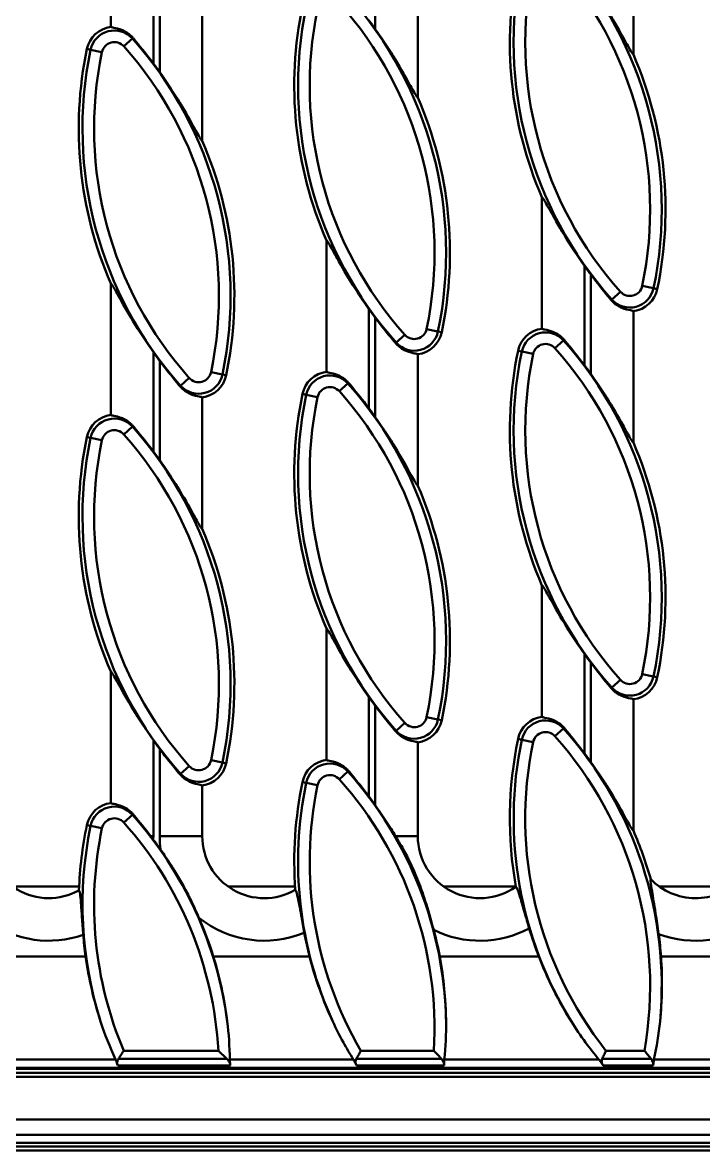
# Model space of a CAD drawing. Header units: millimetres. Extents: x 0 to 2774, y -40 to 1485.
# Drawn here: x 1768.2 to 1855.9, y 436 to 581.3 of the extents above; entities that cross this region are included whole.
import ezdxf

# ---------------------------------------------------------------- set-up
doc = ezdxf.new("R2010")
doc.units = ezdxf.units.MM
doc.header["$LTSCALE"] = 2.5
doc.layers.add('Sichtbar (ISO)', color=7, linetype='Continuous', lineweight=50)
doc.layers.add('Sichtbar schmal (ISO)', color=7, linetype='Continuous', lineweight=50)

msp = doc.modelspace()

# ---------------------------------------------------------------- linework, layer by layer
at = {"layer": 'Sichtbar (ISO)'}
for p, q in [((1779.544, 597.704), (1779.544, 580.773)), ((1846.877, 577.216), (1846.877, 594.147)), ((1819.099, 571.661), (1819.099, 588.592)), ((1791.321, 566.105), (1791.321, 583.036)), ((1835.099, 558.815), (1835.099, 541.884)), ((1807.321, 553.259), (1807.321, 536.328)), ((1779.544, 547.704), (1779.544, 530.773)), ((1846.877, 527.216), (1846.877, 544.147)), ((1819.099, 521.661), (1819.099, 538.592)), ((1791.321, 516.105), (1791.321, 533.036)), ((1835.099, 508.815), (1835.099, 491.884)), ((1807.321, 503.259), (1807.321, 486.328)), ((1779.544, 497.704), (1779.544, 480.773)), ((1846.877, 477.216), (1846.877, 494.147)), ((1819.099, 476.516), (1819.099, 488.592)), ((1791.321, 476.516), (1791.321, 483.036)), ((1762.86, 461.016), (1776.287, 461.016)), ((1792.749, 461.016), (1805.139, 461.016)), ((1821.922, 461.016), (1834.674, 461.016)), ((1850.438, 461.016), (1864.975, 461.016)), ((1858.372, 446.516), (1735.583, 446.516)), ((1858.138, 446.016), (1733.251, 446.016)), ((1465.988, 440.016), (1965.988, 440.016)), ((1465.988, 438.016), (1965.988, 438.016)), ((1465.988, 436.016), (1965.988, 436.016))]:
    msp.add_line(p, q, dxfattribs=at)
for centre, radius, start, end in [((1881.171, 578.782), 50.212, 168.215, 203.43238), ((1853.393, 573.227), 50.212, 168.215, 203.43238), ((1773.028, 551.693), 49.775, 35.35783, 36.96405), ((1779.997, 577.189), 3.612, 97.21491, 168.215), ((1825.615, 567.671), 50.212, 168.215, 203.43238), ((1800.806, 557.249), 50.212, 348.215, 23.43238), ((1745.25, 546.138), 49.775, 35.35783, 36.96405), ((1773.028, 551.693), 50.212, 348.215, 23.43238), ((1745.25, 546.138), 50.212, 348.215, 23.43238), ((1881.171, 578.782), 49.775, 215.35783, 216.96405), ((1846.423, 547.731), 3.612, 277.21491, 348.215), ((1853.393, 573.227), 49.775, 215.35783, 216.96405), ((1818.645, 542.176), 3.612, 277.21491, 348.215), ((1835.553, 538.3), 3.612, 97.21491, 168.215), ((1825.615, 567.671), 49.775, 215.35783, 216.96405), ((1881.171, 528.782), 50.212, 168.215, 203.43238), ((1807.775, 532.744), 3.612, 97.21491, 168.215), ((1800.806, 507.249), 49.775, 35.35783, 36.96405), ((1790.868, 536.62), 3.612, 277.21491, 348.215), ((1853.393, 523.227), 50.212, 168.215, 203.43238), ((1779.997, 527.189), 3.612, 97.21491, 168.215), ((1773.028, 501.693), 49.775, 35.35783, 36.96405), ((1825.615, 517.671), 50.212, 168.215, 203.43238), ((1745.25, 496.138), 49.775, 35.35783, 36.96405), ((1800.806, 507.249), 50.212, 348.215, 23.43238), ((1773.028, 501.693), 50.212, 348.215, 23.43238), ((1745.25, 496.138), 50.212, 348.215, 23.43238), ((1881.171, 528.782), 49.775, 215.35783, 216.96405), ((1846.423, 497.731), 3.612, 277.21491, 348.215), ((1853.393, 523.227), 49.775, 215.35783, 216.96405), ((1818.645, 492.176), 3.612, 277.21491, 348.215), ((1835.553, 488.3), 3.612, 97.21491, 168.215), ((1825.615, 517.671), 49.775, 215.35783, 216.96405), ((1881.171, 478.782), 50.212, 168.215, 190.0797), ((1800.806, 457.249), 49.775, 35.35783, 36.96405), ((1790.868, 486.62), 3.612, 277.21491, 348.215), ((1807.775, 482.744), 3.612, 97.21491, 168.215), ((1853.393, 473.227), 50.212, 168.215, 184.16225), ((1773.028, 451.693), 49.775, 35.35783, 36.96405), ((1779.997, 477.189), 3.612, 97.21491, 168.215), ((1825.615, 467.671), 50.212, 168.215, 177.88226), ((1800.806, 457.249), 50.212, 15.86591, 23.43238), ((1771.544, 476.516), 8, 180, 299.12127), ((1745.25, 446.138), 49.775, 35.13482, 36.97769), ((1799.321, 476.516), 8, 180, 299.92904), ((1827.099, 476.516), 8, 180, 305.3978), ((1854.877, 476.516), 8, 223.82291, 315.3586), ((1745.25, 446.138), 49.775, 17.39184, 23.52081), ((1825.615, 467.671), 49.775, 184.46839, 187.68444), ((1853.393, 473.227), 49.775, 190.6123, 194.20136), ((1773.028, 451.693), 49.775, 10.79476, 14.81895), ((1881.171, 478.782), 49.775, 196.52029, 200.91263), ((1800.806, 457.249), 49.775, 4.34018, 7.67981)]:
    msp.add_arc(centre, radius, start, end, dxfattribs=at)
for centre, major_axis, start_param, end_param in [((1825.615, 467.999), (0, -49.821), 4.8530135, 5.0263297), ((1745.25, 446.464), (0, 49.679), 4.8364919, 5.0096603), ((1853.393, 473.554), (0, -49.857), 4.9666113, 5.145853), ((1773.028, 452.02), (0, 49.716), 4.7243321, 4.8943377), ((1881.171, 479.11), (0, -49.894), 5.083511, 5.2722426), ((1800.806, 457.575), (0, 49.752), 4.6124881, 4.781589)]:
    msp.add_ellipse(centre, major_axis=major_axis, ratio=0.9999784, start_param=start_param, end_param=end_param, dxfattribs=at)
for points, knots in [([(1841.4, 586.053), (1842.083, 585.089), (1842.779, 584.051), (1844.203, 581.792), (1844.911, 580.571), (1845.872, 578.854), (1846.278, 578.104), (1846.622, 577.528), (1846.7, 577.406), (1846.815, 577.251), (1846.855, 577.214), (1846.877, 577.216)], [3.485316, 3.485316, 3.485316, 3.485316, 3.8312275, 3.8312275, 4.2428686, 4.2428686, 4.5039478, 4.5039478, 4.5816976, 4.5816976, 4.6534636, 4.6534636, 4.6534636, 4.6534636]), ([(1779.544, 580.773), (1779.592, 580.732), (1779.723, 580.703), (1780.199, 580.61), (1780.596, 580.534), (1781.204, 580.275), (1781.395, 580.18), (1781.779, 579.937), (1781.971, 579.788), (1782.23, 579.542), (1782.321, 579.446), (1782.408, 579.343)], [0.04336489, 0.04336489, 0.04336489, 0.04336489, 0.19996601, 0.19996601, 0.39993202, 0.39993202, 0.47560066, 0.47560066, 0.55126929, 0.55126929, 0.59299387, 0.59299387, 0.59299387, 0.59299387]), ([(1813.622, 580.497), (1814.306, 579.534), (1815.001, 578.496), (1816.425, 576.237), (1817.133, 575.016), (1818.094, 573.298), (1818.501, 572.548), (1818.845, 571.972), (1818.922, 571.85), (1819.037, 571.696), (1819.077, 571.659), (1819.099, 571.661)], [3.485316, 3.485316, 3.485316, 3.485316, 3.8312275, 3.8312275, 4.2428686, 4.2428686, 4.5039478, 4.5039478, 4.5816976, 4.5816976, 4.6534636, 4.6534636, 4.6534636, 4.6534636]), ([(1782.408, 579.343), (1782.452, 579.29), (1782.497, 579.237), (1783.248, 578.339), (1783.983, 577.426), (1784.767, 576.404), (1784.893, 576.237), (1785.021, 576.068)], [0.70958265, 0.70958265, 0.70958265, 0.70958265, 0.73010989, 0.73010989, 1.0546565, 1.0546565, 1.11670002, 1.11670002, 1.11670002, 1.11670002]), ([(1785.844, 574.941), (1786.528, 573.978), (1787.224, 572.94), (1788.647, 570.681), (1789.356, 569.46), (1790.317, 567.743), (1790.723, 566.993), (1791.067, 566.417), (1791.144, 566.294), (1791.259, 566.14), (1791.299, 566.103), (1791.321, 566.105)], [3.485316, 3.485316, 3.485316, 3.485316, 3.8312275, 3.8312275, 4.2428686, 4.2428686, 4.5039478, 4.5039478, 4.5816976, 4.5816976, 4.6534636, 4.6534636, 4.6534636, 4.6534636]), ([(1840.576, 549.979), (1839.893, 550.942), (1839.197, 551.98), (1837.773, 554.239), (1837.065, 555.46), (1836.104, 557.177), (1835.698, 557.927), (1835.354, 558.503), (1835.276, 558.626), (1835.161, 558.78), (1835.121, 558.817), (1835.099, 558.815)], [3.485316, 3.485316, 3.485316, 3.485316, 3.8312275, 3.8312275, 4.2428686, 4.2428686, 4.5039478, 4.5039478, 4.5816976, 4.5816976, 4.6534636, 4.6534636, 4.6534636, 4.6534636]), ([(1812.799, 544.423), (1812.115, 545.386), (1811.419, 546.424), (1809.996, 548.683), (1809.287, 549.904), (1808.326, 551.622), (1807.92, 552.372), (1807.576, 552.948), (1807.499, 553.07), (1807.384, 553.224), (1807.343, 553.261), (1807.321, 553.259)], [3.485316, 3.485316, 3.485316, 3.485316, 3.8312275, 3.8312275, 4.2428686, 4.2428686, 4.5039478, 4.5039478, 4.5816976, 4.5816976, 4.6534636, 4.6534636, 4.6534636, 4.6534636]), ([(1844.013, 545.577), (1843.968, 545.63), (1843.924, 545.683), (1843.172, 546.581), (1842.437, 547.494), (1841.654, 548.516), (1841.527, 548.683), (1841.4, 548.852)], [0.70958265, 0.70958265, 0.70958265, 0.70958265, 0.73010989, 0.73010989, 1.0546565, 1.0546565, 1.11670002, 1.11670002, 1.11670002, 1.11670002]), ([(1785.021, 538.867), (1784.337, 539.831), (1783.641, 540.869), (1782.218, 543.128), (1781.51, 544.349), (1780.549, 546.066), (1780.142, 546.816), (1779.798, 547.392), (1779.721, 547.514), (1779.606, 547.669), (1779.566, 547.706), (1779.544, 547.704)], [3.485316, 3.485316, 3.485316, 3.485316, 3.8312275, 3.8312275, 4.2428686, 4.2428686, 4.5039478, 4.5039478, 4.5816976, 4.5816976, 4.6534636, 4.6534636, 4.6534636, 4.6534636]), ([(1846.877, 544.147), (1846.828, 544.188), (1846.698, 544.217), (1846.222, 544.31), (1845.824, 544.386), (1845.217, 544.645), (1845.025, 544.74), (1844.642, 544.983), (1844.45, 545.132), (1844.191, 545.378), (1844.1, 545.474), (1844.013, 545.577)], [0.04336489, 0.04336489, 0.04336489, 0.04336489, 0.19996601, 0.19996601, 0.39993202, 0.39993202, 0.47560066, 0.47560066, 0.55126929, 0.55126929, 0.59299387, 0.59299387, 0.59299387, 0.59299387]), ([(1816.235, 540.021), (1816.191, 540.074), (1816.146, 540.127), (1815.395, 541.025), (1814.659, 541.939), (1813.876, 542.96), (1813.749, 543.127), (1813.622, 543.296)], [0.70958265, 0.70958265, 0.70958265, 0.70958265, 0.73010989, 0.73010989, 1.0546565, 1.0546565, 1.11670002, 1.11670002, 1.11670002, 1.11670002]), ([(1835.099, 541.884), (1835.148, 541.843), (1835.278, 541.814), (1835.754, 541.721), (1836.152, 541.645), (1836.76, 541.387), (1836.951, 541.291), (1837.334, 541.048), (1837.526, 540.899), (1837.786, 540.653), (1837.876, 540.558), (1837.963, 540.454)], [0.04336489, 0.04336489, 0.04336489, 0.04336489, 0.19996601, 0.19996601, 0.39993202, 0.39993202, 0.47560066, 0.47560066, 0.55126929, 0.55126929, 0.59299387, 0.59299387, 0.59299387, 0.59299387]), ([(1819.099, 538.592), (1819.051, 538.632), (1818.92, 538.662), (1818.444, 538.754), (1818.047, 538.83), (1817.439, 539.089), (1817.248, 539.185), (1816.864, 539.428), (1816.672, 539.576), (1816.413, 539.822), (1816.322, 539.918), (1816.235, 540.021)], [0.04336489, 0.04336489, 0.04336489, 0.04336489, 0.19996601, 0.19996601, 0.39993202, 0.39993202, 0.47560066, 0.47560066, 0.55126929, 0.55126929, 0.59299387, 0.59299387, 0.59299387, 0.59299387]), ([(1837.963, 540.454), (1838.008, 540.401), (1838.052, 540.348), (1838.804, 539.45), (1839.539, 538.537), (1840.322, 537.515), (1840.449, 537.348), (1840.576, 537.179)], [0.70958265, 0.70958265, 0.70958265, 0.70958265, 0.73010989, 0.73010989, 1.0546565, 1.0546565, 1.11670002, 1.11670002, 1.11670002, 1.11670002]), ([(1788.457, 534.466), (1788.413, 534.519), (1788.368, 534.572), (1787.617, 535.47), (1786.882, 536.383), (1786.098, 537.405), (1785.972, 537.572), (1785.844, 537.741)], [0.70958265, 0.70958265, 0.70958265, 0.70958265, 0.73010989, 0.73010989, 1.0546565, 1.0546565, 1.11670002, 1.11670002, 1.11670002, 1.11670002]), ([(1807.321, 536.328), (1807.37, 536.288), (1807.501, 536.258), (1807.976, 536.166), (1808.374, 536.09), (1808.982, 535.831), (1809.173, 535.735), (1809.557, 535.492), (1809.749, 535.344), (1810.008, 535.098), (1810.099, 535.002), (1810.186, 534.899)], [0.04336489, 0.04336489, 0.04336489, 0.04336489, 0.19996601, 0.19996601, 0.39993202, 0.39993202, 0.47560066, 0.47560066, 0.55126929, 0.55126929, 0.59299387, 0.59299387, 0.59299387, 0.59299387]), ([(1810.186, 534.899), (1810.23, 534.846), (1810.275, 534.793), (1811.026, 533.895), (1811.761, 532.981), (1812.544, 531.96), (1812.671, 531.793), (1812.799, 531.624)], [0.70958265, 0.70958265, 0.70958265, 0.70958265, 0.73010989, 0.73010989, 1.0546565, 1.0546565, 1.11670002, 1.11670002, 1.11670002, 1.11670002]), ([(1841.4, 536.053), (1842.083, 535.089), (1842.779, 534.051), (1844.203, 531.792), (1844.911, 530.571), (1845.872, 528.854), (1846.278, 528.104), (1846.622, 527.528), (1846.7, 527.406), (1846.815, 527.251), (1846.855, 527.214), (1846.877, 527.216)], [3.485316, 3.485316, 3.485316, 3.485316, 3.8312275, 3.8312275, 4.2428686, 4.2428686, 4.5039478, 4.5039478, 4.5816976, 4.5816976, 4.6534636, 4.6534636, 4.6534636, 4.6534636]), ([(1791.321, 533.036), (1791.273, 533.077), (1791.142, 533.106), (1790.666, 533.199), (1790.269, 533.275), (1789.661, 533.534), (1789.47, 533.629), (1789.086, 533.872), (1788.894, 534.021), (1788.635, 534.267), (1788.544, 534.362), (1788.457, 534.466)], [0.04336489, 0.04336489, 0.04336489, 0.04336489, 0.19996601, 0.19996601, 0.39993202, 0.39993202, 0.47560066, 0.47560066, 0.55126929, 0.55126929, 0.59299387, 0.59299387, 0.59299387, 0.59299387]), ([(1779.544, 530.773), (1779.592, 530.732), (1779.723, 530.703), (1780.199, 530.61), (1780.596, 530.534), (1781.204, 530.275), (1781.395, 530.18), (1781.779, 529.937), (1781.971, 529.788), (1782.23, 529.542), (1782.321, 529.446), (1782.408, 529.343)], [0.04336489, 0.04336489, 0.04336489, 0.04336489, 0.19996601, 0.19996601, 0.39993202, 0.39993202, 0.47560066, 0.47560066, 0.55126929, 0.55126929, 0.59299387, 0.59299387, 0.59299387, 0.59299387]), ([(1813.622, 530.497), (1814.306, 529.534), (1815.001, 528.496), (1816.425, 526.237), (1817.133, 525.016), (1818.094, 523.298), (1818.501, 522.548), (1818.845, 521.972), (1818.922, 521.85), (1819.037, 521.696), (1819.077, 521.659), (1819.099, 521.661)], [3.485316, 3.485316, 3.485316, 3.485316, 3.8312275, 3.8312275, 4.2428686, 4.2428686, 4.5039478, 4.5039478, 4.5816976, 4.5816976, 4.6534636, 4.6534636, 4.6534636, 4.6534636]), ([(1782.408, 529.343), (1782.452, 529.29), (1782.497, 529.237), (1783.248, 528.339), (1783.983, 527.426), (1784.767, 526.404), (1784.893, 526.237), (1785.021, 526.068)], [0.70958265, 0.70958265, 0.70958265, 0.70958265, 0.73010989, 0.73010989, 1.0546565, 1.0546565, 1.11670002, 1.11670002, 1.11670002, 1.11670002]), ([(1785.844, 524.941), (1786.528, 523.978), (1787.224, 522.94), (1788.647, 520.681), (1789.356, 519.46), (1790.317, 517.743), (1790.723, 516.993), (1791.067, 516.417), (1791.144, 516.294), (1791.259, 516.14), (1791.299, 516.103), (1791.321, 516.105)], [3.485316, 3.485316, 3.485316, 3.485316, 3.8312275, 3.8312275, 4.2428686, 4.2428686, 4.5039478, 4.5039478, 4.5816976, 4.5816976, 4.6534636, 4.6534636, 4.6534636, 4.6534636]), ([(1840.576, 499.979), (1839.893, 500.942), (1839.197, 501.98), (1837.773, 504.239), (1837.065, 505.46), (1836.104, 507.177), (1835.698, 507.927), (1835.354, 508.503), (1835.276, 508.626), (1835.161, 508.78), (1835.121, 508.817), (1835.099, 508.815)], [3.485316, 3.485316, 3.485316, 3.485316, 3.8312275, 3.8312275, 4.2428686, 4.2428686, 4.5039478, 4.5039478, 4.5816976, 4.5816976, 4.6534636, 4.6534636, 4.6534636, 4.6534636]), ([(1812.799, 494.423), (1812.115, 495.386), (1811.419, 496.424), (1809.996, 498.683), (1809.287, 499.904), (1808.326, 501.622), (1807.92, 502.372), (1807.576, 502.948), (1807.499, 503.07), (1807.384, 503.224), (1807.343, 503.261), (1807.321, 503.259)], [3.485316, 3.485316, 3.485316, 3.485316, 3.8312275, 3.8312275, 4.2428686, 4.2428686, 4.5039478, 4.5039478, 4.5816976, 4.5816976, 4.6534636, 4.6534636, 4.6534636, 4.6534636]), ([(1844.013, 495.577), (1843.968, 495.63), (1843.924, 495.683), (1843.172, 496.581), (1842.437, 497.494), (1841.654, 498.516), (1841.527, 498.683), (1841.4, 498.852)], [0.70958265, 0.70958265, 0.70958265, 0.70958265, 0.73010989, 0.73010989, 1.0546565, 1.0546565, 1.11670002, 1.11670002, 1.11670002, 1.11670002]), ([(1785.021, 488.867), (1784.337, 489.831), (1783.641, 490.869), (1782.218, 493.128), (1781.51, 494.349), (1780.549, 496.066), (1780.142, 496.816), (1779.798, 497.392), (1779.721, 497.514), (1779.606, 497.669), (1779.566, 497.706), (1779.544, 497.704)], [3.485316, 3.485316, 3.485316, 3.485316, 3.8312275, 3.8312275, 4.2428686, 4.2428686, 4.5039478, 4.5039478, 4.5816976, 4.5816976, 4.6534636, 4.6534636, 4.6534636, 4.6534636]), ([(1846.877, 494.147), (1846.828, 494.188), (1846.698, 494.217), (1846.222, 494.31), (1845.824, 494.386), (1845.217, 494.645), (1845.025, 494.74), (1844.642, 494.983), (1844.45, 495.132), (1844.191, 495.378), (1844.1, 495.474), (1844.013, 495.577)], [0.04336489, 0.04336489, 0.04336489, 0.04336489, 0.19996601, 0.19996601, 0.39993202, 0.39993202, 0.47560066, 0.47560066, 0.55126929, 0.55126929, 0.59299387, 0.59299387, 0.59299387, 0.59299387]), ([(1816.235, 490.021), (1816.191, 490.074), (1816.146, 490.127), (1815.395, 491.025), (1814.659, 491.939), (1813.876, 492.96), (1813.749, 493.127), (1813.622, 493.296)], [0.70958265, 0.70958265, 0.70958265, 0.70958265, 0.73010989, 0.73010989, 1.0546565, 1.0546565, 1.11670002, 1.11670002, 1.11670002, 1.11670002]), ([(1835.099, 491.884), (1835.148, 491.843), (1835.278, 491.814), (1835.754, 491.721), (1836.152, 491.645), (1836.76, 491.387), (1836.951, 491.291), (1837.334, 491.048), (1837.526, 490.899), (1837.786, 490.653), (1837.876, 490.558), (1837.963, 490.454)], [0.04336489, 0.04336489, 0.04336489, 0.04336489, 0.19996601, 0.19996601, 0.39993202, 0.39993202, 0.47560066, 0.47560066, 0.55126929, 0.55126929, 0.59299387, 0.59299387, 0.59299387, 0.59299387]), ([(1819.099, 488.592), (1819.051, 488.632), (1818.92, 488.662), (1818.444, 488.754), (1818.047, 488.83), (1817.439, 489.089), (1817.248, 489.185), (1816.864, 489.428), (1816.672, 489.576), (1816.413, 489.822), (1816.322, 489.918), (1816.235, 490.021)], [0.04336489, 0.04336489, 0.04336489, 0.04336489, 0.19996601, 0.19996601, 0.39993202, 0.39993202, 0.47560066, 0.47560066, 0.55126929, 0.55126929, 0.59299387, 0.59299387, 0.59299387, 0.59299387]), ([(1837.963, 490.454), (1838.008, 490.401), (1838.052, 490.348), (1838.804, 489.45), (1839.539, 488.537), (1840.322, 487.515), (1840.449, 487.348), (1840.576, 487.179)], [0.70958265, 0.70958265, 0.70958265, 0.70958265, 0.73010989, 0.73010989, 1.0546565, 1.0546565, 1.11670002, 1.11670002, 1.11670002, 1.11670002]), ([(1788.457, 484.466), (1788.413, 484.519), (1788.368, 484.572), (1787.617, 485.47), (1786.882, 486.383), (1786.098, 487.405), (1785.972, 487.572), (1785.844, 487.741)], [0.70958265, 0.70958265, 0.70958265, 0.70958265, 0.73010989, 0.73010989, 1.0546565, 1.0546565, 1.11670002, 1.11670002, 1.11670002, 1.11670002]), ([(1807.321, 486.328), (1807.37, 486.288), (1807.501, 486.258), (1807.976, 486.166), (1808.374, 486.09), (1808.982, 485.831), (1809.173, 485.735), (1809.557, 485.492), (1809.749, 485.344), (1810.008, 485.098), (1810.099, 485.002), (1810.186, 484.899)], [0.04336489, 0.04336489, 0.04336489, 0.04336489, 0.19996601, 0.19996601, 0.39993202, 0.39993202, 0.47560066, 0.47560066, 0.55126929, 0.55126929, 0.59299387, 0.59299387, 0.59299387, 0.59299387]), ([(1841.4, 486.053), (1842.083, 485.089), (1842.779, 484.051), (1844.203, 481.792), (1844.911, 480.571), (1845.872, 478.854), (1846.278, 478.104), (1846.622, 477.528), (1846.7, 477.406), (1846.815, 477.251), (1846.855, 477.214), (1846.877, 477.216)], [3.485316, 3.485316, 3.485316, 3.485316, 3.8312275, 3.8312275, 4.2428686, 4.2428686, 4.5039478, 4.5039478, 4.5816976, 4.5816976, 4.6534636, 4.6534636, 4.6534636, 4.6534636]), ([(1791.321, 483.036), (1791.273, 483.077), (1791.142, 483.106), (1790.666, 483.199), (1790.269, 483.275), (1789.661, 483.534), (1789.47, 483.629), (1789.086, 483.872), (1788.894, 484.021), (1788.635, 484.267), (1788.544, 484.362), (1788.457, 484.466)], [0.04336489, 0.04336489, 0.04336489, 0.04336489, 0.19996601, 0.19996601, 0.39993202, 0.39993202, 0.47560066, 0.47560066, 0.55126929, 0.55126929, 0.59299387, 0.59299387, 0.59299387, 0.59299387]), ([(1810.186, 484.899), (1810.23, 484.846), (1810.275, 484.793), (1811.026, 483.895), (1811.761, 482.981), (1812.544, 481.96), (1812.671, 481.793), (1812.799, 481.624)], [0.70958265, 0.70958265, 0.70958265, 0.70958265, 0.73010989, 0.73010989, 1.0546565, 1.0546565, 1.11670002, 1.11670002, 1.11670002, 1.11670002]), ([(1779.544, 480.773), (1779.592, 480.732), (1779.723, 480.703), (1780.199, 480.61), (1780.596, 480.534), (1781.204, 480.275), (1781.395, 480.18), (1781.779, 479.937), (1781.971, 479.788), (1782.23, 479.542), (1782.321, 479.446), (1782.408, 479.343)], [0.04336489, 0.04336489, 0.04336489, 0.04336489, 0.19996601, 0.19996601, 0.39993202, 0.39993202, 0.47560066, 0.47560066, 0.55126929, 0.55126929, 0.59299387, 0.59299387, 0.59299387, 0.59299387]), ([(1813.622, 480.497), (1814.306, 479.534), (1815.001, 478.496), (1815.852, 477.146), (1816.048, 476.829), (1816.238, 476.516)], [3.48531602, 3.48531602, 3.48531602, 3.48531602, 3.83122755, 3.83122755, 3.93779261, 3.93779261, 3.93779261, 3.93779261]), ([(1782.408, 479.343), (1782.452, 479.29), (1782.497, 479.237), (1783.248, 478.339), (1783.983, 477.426), (1784.654, 476.551), (1784.668, 476.533), (1784.681, 476.516)], [0.70958265, 0.70958265, 0.70958265, 0.70958265, 0.73010989, 0.73010989, 1.0546565, 1.0546565, 1.06126588, 1.06126588, 1.06126588, 1.06126588]), ([(1816.238, 476.516), (1816.498, 476.088), (1816.743, 475.673), (1817.331, 474.638), (1817.642, 474.06), (1818.147, 473.048), (1818.344, 472.633), (1818.759, 471.701), (1818.96, 471.216), (1819.47, 469.908), (1819.769, 469.057), (1820.417, 467.047), (1820.789, 465.778), (1821.147, 464.424)], [-1.6298574, -1.6298574, -1.6298574, -1.6298574, -1.4526309, -1.4526309, -1.1869705, -1.1869705, -0.9968914, -0.9968914, -0.7798687, -0.7798687, -0.4201663, -0.4201663, 0, 0, 0, 0]), ([(1785.956, 474.783), (1786.284, 474.316), (1786.607, 473.843), (1787.206, 472.934), (1787.49, 472.49), (1788.116, 471.468), (1788.444, 470.908), (1789.105, 469.716), (1789.416, 469.124), (1790.138, 467.676), (1790.523, 466.844), (1790.889, 466.002)], [-0.99107799, -0.99107799, -0.99107799, -0.99107799, -0.82202369, -0.82202369, -0.66846052, -0.66846052, -0.4742175, -0.4742175, -0.27546673, -0.27546673, 0, 0, 0, 0]), ([(1849.105, 470.976), (1849.09, 470.965), (1849.081, 470.932), (1849.077, 470.823), (1849.08, 470.748), (1849.116, 470.361), (1849.194, 469.884), (1849.398, 468.669), (1849.564, 467.713), (1849.875, 465.742), (1850.009, 464.825), (1850.134, 463.9)], [-1.033903, -1.033903, -1.033903, -1.033903, -0.9600184, -0.9600184, -0.8859056, -0.8859056, -0.6383987, -0.6383987, -0.2799838, -0.2799838, 0, 0, 0, 0]), ([(1775.991, 463.793), (1775.931, 464.563), (1775.877, 465.326), (1775.78, 466.738), (1775.738, 467.383), (1775.658, 468.399), (1775.62, 468.794), (1775.535, 469.337), (1775.489, 469.492), (1775.437, 469.527)], [-0.83946536, -0.83946536, -0.83946536, -0.83946536, -0.60841868, -0.60841868, -0.38200031, -0.38200031, -0.18504389, -0.18504389, 0, 0, 0, 0]), ([(1804.469, 464.06), (1804.339, 464.756), (1804.214, 465.446), (1803.976, 466.778), (1803.865, 467.406), (1803.672, 468.425), (1803.589, 468.827), (1803.438, 469.388), (1803.372, 469.548), (1803.313, 469.582)], [-0.83073012, -0.83073012, -0.83073012, -0.83073012, -0.61869825, -0.61869825, -0.39679212, -0.39679212, -0.19477847, -0.19477847, 0, 0, 0, 0]), ([(1833.45, 464.629), (1833.251, 465.302), (1833.056, 465.972), (1832.683, 467.268), (1832.508, 467.881), (1832.211, 468.876), (1832.087, 469.268), (1831.879, 469.813), (1831.796, 469.966), (1831.733, 469.994)], [-0.83011063, -0.83011063, -0.83011063, -0.83011063, -0.61945321, -0.61945321, -0.39788057, -0.39788057, -0.19550263, -0.19550263, 0, 0, 0, 0]), ([(1808.147, 452.613), (1808.563, 451.716), (1809.018, 450.814), (1809.915, 449.184), (1810.346, 448.453), (1810.799, 447.732)], [0.18740577, 0.18740577, 0.18740577, 0.18740577, 0.47570196, 0.47570196, 0.71254736, 0.71254736, 0.71254736, 0.71254736]), ([(1838.895, 452.613), (1839.462, 451.709), (1840.073, 450.807), (1841.27, 449.178), (1841.842, 448.447), (1842.44, 447.732)], [0.19988652, 0.19988652, 0.19988652, 0.19988652, 0.51108946, 0.51108946, 0.7704198, 0.7704198, 0.7704198, 0.7704198]), ([(1780.155, 447.732), (1780.196, 447.644), (1780.234, 447.554), (1780.306, 447.362), (1780.337, 447.262), (1780.389, 447.088), (1780.409, 447.015), (1780.429, 446.95)], [-0.101692756, -0.101692756, -0.101692756, -0.101692756, -0.072566271, -0.072566271, -0.039254825, -0.039254825, -0.010951722, -0.010951722, -0.010951722, -0.010951722]), ([(1780.429, 446.95), (1780.383, 447.099), (1780.363, 447.259), (1780.387, 447.53), (1780.43, 447.68), (1780.511, 447.803)], [0.02899271, 0.02899271, 0.02899271, 0.02899271, 0.08903376, 0.08903376, 0.14441862, 0.14441862, 0.14441862, 0.14441862]), ([(1780.511, 447.803), (1780.603, 447.945), (1780.71, 448.109), (1780.946, 448.468), (1781.075, 448.663), (1781.206, 448.861), (1781.207, 448.862), (1781.208, 448.864)], [-0.13663039, -0.13663039, -0.13663039, -0.13663039, -0.07032553, -0.07032553, 0, 0, 0.00060897, 0.00060897, 0.00060897, 0.00060897]), ([(1793.398, 448.864), (1793.4, 448.863), (1793.401, 448.861), (1793.609, 448.665), (1793.817, 448.467), (1794.189, 448.111), (1794.359, 447.947), (1794.508, 447.803)], [-0.16091372, -0.16091372, -0.16091372, -0.16091372, -0.16033292, -0.16033292, -0.07562121, -0.07562121, 0, 0, 0, 0]), ([(1794.508, 447.803), (1794.638, 447.678), (1794.747, 447.522), (1794.882, 447.251), (1794.931, 447.099), (1794.954, 446.95)], [0.93073261, 0.93073261, 0.93073261, 0.93073261, 0.99377659, 0.99377659, 1.05248697, 1.05248697, 1.05248697, 1.05248697]), ([(1794.954, 446.95), (1794.946, 447.007), (1794.934, 447.07), (1794.909, 447.222), (1794.895, 447.312), (1794.873, 447.513), (1794.866, 447.622), (1794.865, 447.732)], [-0.091355071, -0.091355071, -0.091355071, -0.091355071, -0.066935323, -0.066935323, -0.03738814, -0.03738814, -0.004381078, -0.004381078, -0.004381078, -0.004381078]), ([(1810.799, 447.732), (1810.852, 447.648), (1810.902, 447.562), (1811.005, 447.368), (1811.055, 447.263), (1811.134, 447.086), (1811.165, 447.014), (1811.194, 446.95)], [-0.10637182, -0.10637182, -0.10637182, -0.10637182, -0.076680369, -0.076680369, -0.040083643, -0.040083643, -0.011256213, -0.011256213, -0.011256213, -0.011256213]), ([(1811.194, 446.95), (1811.126, 447.098), (1811.083, 447.259), (1811.074, 447.531), (1811.101, 447.68), (1811.17, 447.803)], [0.02997029, 0.02997029, 0.02997029, 0.02997029, 0.0913638, 0.0913638, 0.14559588, 0.14559588, 0.14559588, 0.14559588]), ([(1811.17, 447.803), (1811.25, 447.945), (1811.344, 448.11), (1811.548, 448.47), (1811.659, 448.664), (1811.772, 448.86), (1811.773, 448.862), (1811.774, 448.864)], [-0.13212711, -0.13212711, -0.13212711, -0.13212711, -0.06726166, -0.06726166, 0, 0, 0.00062773, 0.00062773, 0.00062773, 0.00062773]), ([(1821.17, 448.864), (1821.171, 448.863), (1821.173, 448.861), (1821.358, 448.665), (1821.542, 448.468), (1821.875, 448.111), (1822.027, 447.947), (1822.16, 447.803)], [-0.15322289, -0.15322289, -0.15322289, -0.15322289, -0.15266711, -0.15266711, -0.07283648, -0.07283648, 0, 0, 0, 0]), ([(1822.16, 447.803), (1822.275, 447.678), (1822.367, 447.525), (1822.472, 447.254), (1822.505, 447.099), (1822.512, 446.95)], [0.93695004, 0.93695004, 0.93695004, 0.93695004, 0.9973934, 0.9973934, 1.05608608, 1.05608608, 1.05608608, 1.05608608]), ([(1822.512, 446.95), (1822.51, 446.992), (1822.507, 447.038), (1822.499, 447.176), (1822.494, 447.273), (1822.492, 447.492), (1822.497, 447.612), (1822.51, 447.732)], [-0.088490593, -0.088490593, -0.088490593, -0.088490593, -0.070380832, -0.070380832, -0.038118861, -0.038118861, -0.001894741, -0.001894741, -0.001894741, -0.001894741]), ([(1842.44, 447.732), (1842.471, 447.695), (1842.502, 447.657), (1842.573, 447.567), (1842.613, 447.513), (1842.716, 447.371), (1842.775, 447.283), (1842.889, 447.108), (1842.94, 447.024), (1842.988, 446.95)], [-0.11412113, -0.11412113, -0.11412113, -0.11412113, -0.09971041, -0.09971041, -0.07972174, -0.07972174, -0.04679414, -0.04679414, -0.01178755, -0.01178755, -0.01178755, -0.01178755]), ([(1842.988, 446.95), (1842.892, 447.097), (1842.82, 447.259), (1842.78, 447.485), (1842.777, 447.578), (1842.799, 447.702), (1842.815, 447.755), (1842.838, 447.803)], [0.031631, 0.031631, 0.031631, 0.031631, 0.09544219, 0.09544219, 0.12836887, 0.12836887, 0.1484271, 0.1484271, 0.1484271, 0.1484271]), ([(1842.838, 447.803), (1842.905, 447.944), (1842.984, 448.109), (1843.157, 448.469), (1843.251, 448.664), (1843.346, 448.86), (1843.347, 448.862), (1843.348, 448.864)], [-0.12814635, -0.12814635, -0.12814635, -0.12814635, -0.06494979, -0.06494979, 0, 0, 0.00061655, 0.00061655, 0.00061655, 0.00061655]), ([(1848.297, 448.864), (1848.298, 448.862), (1848.299, 448.861), (1848.461, 448.668), (1848.622, 448.475), (1848.919, 448.117), (1849.058, 447.949), (1849.178, 447.803)], [-0.14669972, -0.14669972, -0.14669972, -0.14669972, -0.14605011, -0.14605011, -0.07154326, -0.07154326, 0, 0, 0, 0]), ([(1849.178, 447.803), (1849.28, 447.679), (1849.355, 447.527), (1849.419, 447.302), (1849.436, 447.202), (1849.44, 447.102)], [0.951886492, 0.951886492, 0.951886492, 0.951886492, 1.010222083, 1.010222083, 1.04938701, 1.04938701, 1.04938701, 1.04938701]), ([(1849.447, 447.1), (1849.448, 447.126), (1849.45, 447.152), (1849.456, 447.248), (1849.461, 447.32), (1849.482, 447.506), (1849.501, 447.62), (1849.525, 447.732)], [-0.071843158, -0.071843158, -0.071843158, -0.071843158, -0.062614772, -0.062614772, -0.039080383, -0.039080383, -0.004439823, -0.004439823, -0.004439823, -0.004439823]), ([(1849.44, 447.102), (1849.44, 447.101), (1849.44, 447.1), (1849.442, 447.052), (1849.441, 447.001), (1849.435, 446.95)], [1.240725162, 1.240725162, 1.240725162, 1.240725162, 1.241037678, 1.241037678, 1.261269776, 1.261269776, 1.261269776, 1.261269776])]:
    msp.add_open_spline(points, degree=3, knots=knots, dxfattribs=at)
for points in [[(1784.681, 476.516), (1784.793, 476.37), (1784.903, 476.224), (1785.014, 476.077)], [(1778.23, 452.613), (1778.756, 450.995), (1779.4, 449.348), (1780.155, 447.732)], [(1794.865, 447.732), (1794.856, 449.393), (1794.743, 451.039), (1794.546, 452.613)], [(1822.51, 447.732), (1822.686, 449.382), (1822.758, 451.029), (1822.739, 452.613)], [(1849.525, 447.732), (1849.89, 449.372), (1850.149, 451.019), (1850.309, 452.613)], [(1849.435, 446.95), (1849.44, 446.996), (1849.444, 447.046), (1849.447, 447.1)]]:
    msp.add_open_spline(points, degree=3, dxfattribs=at)
at = {"layer": 'Sichtbar schmal (ISO)'}
for p, q in [((1813.622, 593.296), (1813.622, 580.497)), ((1785.021, 576.068), (1785.021, 588.867)), ((1785.844, 587.741), (1785.844, 574.941)), ((1782.324, 579.268), (1781.209, 578.272)), ((1782.324, 579.268), (1782.408, 579.343)), ((1776.943, 577.826), (1776.461, 577.927)), ((1776.943, 577.826), (1778.406, 577.521)), ((1840.576, 537.179), (1840.576, 549.979)), ((1841.4, 548.852), (1841.4, 536.053)), ((1845.211, 546.648), (1844.097, 545.652)), ((1848.015, 547.399), (1849.477, 547.094)), ((1849.477, 547.094), (1849.96, 546.993)), ((1844.097, 545.652), (1844.013, 545.577)), ((1812.799, 531.624), (1812.799, 544.423)), ((1813.622, 543.296), (1813.622, 530.497)), ((1817.433, 541.092), (1816.319, 540.097)), ((1820.237, 541.844), (1821.7, 541.538)), ((1821.7, 541.538), (1822.182, 541.438)), ((1816.319, 540.097), (1816.235, 540.021)), ((1837.879, 540.379), (1836.765, 539.383)), ((1837.879, 540.379), (1837.963, 540.454)), ((1785.021, 526.068), (1785.021, 538.867)), ((1785.844, 537.741), (1785.844, 524.941)), ((1832.499, 538.937), (1832.017, 539.038)), ((1832.499, 538.937), (1833.962, 538.632)), ((1792.459, 536.288), (1793.922, 535.983)), ((1789.656, 535.537), (1788.541, 534.541)), ((1793.922, 535.983), (1794.404, 535.882)), ((1810.101, 534.823), (1808.987, 533.828)), ((1810.101, 534.823), (1810.186, 534.899)), ((1788.541, 534.541), (1788.457, 534.466)), ((1804.721, 533.382), (1804.239, 533.482)), ((1804.721, 533.382), (1806.184, 533.076)), ((1782.324, 529.268), (1781.209, 528.272)), ((1782.324, 529.268), (1782.408, 529.343)), ((1776.943, 527.826), (1776.461, 527.927)), ((1776.943, 527.826), (1778.406, 527.521)), ((1840.576, 487.179), (1840.576, 499.979)), ((1841.4, 498.852), (1841.4, 486.053)), ((1848.015, 497.399), (1849.477, 497.094)), ((1849.477, 497.094), (1849.96, 496.993)), ((1844.097, 495.652), (1844.013, 495.577)), ((1845.211, 496.648), (1844.097, 495.652)), ((1812.799, 481.624), (1812.799, 494.423)), ((1813.622, 493.296), (1813.622, 480.497)), ((1820.237, 491.844), (1821.7, 491.538)), ((1821.7, 491.538), (1822.182, 491.438)), ((1816.319, 490.097), (1816.235, 490.021)), ((1817.433, 491.092), (1816.319, 490.097)), ((1837.879, 490.379), (1836.765, 489.383)), ((1837.879, 490.379), (1837.963, 490.454)), ((1785.021, 476.516), (1785.021, 488.867)), ((1832.499, 488.937), (1832.017, 489.038)), ((1832.499, 488.937), (1833.962, 488.632)), ((1785.844, 487.741), (1785.844, 476.516)), ((1789.656, 485.537), (1788.541, 484.541)), ((1792.459, 486.288), (1793.922, 485.983)), ((1793.922, 485.983), (1794.404, 485.882)), ((1788.541, 484.541), (1788.457, 484.466)), ((1810.101, 484.823), (1808.987, 483.828)), ((1810.101, 484.823), (1810.186, 484.899)), ((1804.721, 483.382), (1804.239, 483.482)), ((1804.721, 483.382), (1806.184, 483.076)), ((1782.324, 479.268), (1781.209, 478.272)), ((1782.324, 479.268), (1782.408, 479.343)), ((1776.943, 477.826), (1776.461, 477.927)), ((1776.943, 477.826), (1778.406, 477.521)), ((1784.681, 476.516), (1785.021, 476.516)), ((1791.321, 476.516), (1785.844, 476.516)), ((1819.099, 476.516), (1816.238, 476.516)), ((1775.458, 470.033), (1766.856, 470.033)), ((1803.282, 470.033), (1794.634, 470.033)), ((1831.726, 470.033), (1822.412, 470.033)), ((1859.564, 470.033), (1850.189, 470.033)), ((1780.155, 447.732), (1766.595, 447.732)), ((1780.511, 447.803), (1794.508, 447.803)), ((1793.398, 448.864), (1781.208, 448.864)), ((1810.799, 447.732), (1794.865, 447.732)), ((1811.17, 447.803), (1822.16, 447.803)), ((1821.17, 448.864), (1811.774, 448.864)), ((1842.44, 447.732), (1822.51, 447.732)), ((1842.838, 447.803), (1849.178, 447.803)), ((1848.297, 448.864), (1843.348, 448.864)), ((1889.782, 447.732), (1849.525, 447.732)), ((1889.782, 446.661), (1735.694, 446.661)), ((1780.429, 446.95), (1794.954, 446.95)), ((1811.194, 446.95), (1822.512, 446.95)), ((1842.988, 446.95), (1849.435, 446.95)), ((1849.44, 447.102), (1849.447, 447.1)), ((1465.988, 445.516), (1965.988, 445.516)), ((1965.988, 438.041), (1465.988, 438.041)), ((1465.988, 437.016), (1965.988, 437.016)), ((1965.988, 436.516), (1465.988, 436.516))]:
    msp.add_line(p, q, dxfattribs=at)
for centre, radius, start, end in [((1800.806, 557.249), 49.72, 348.215, 41.785), ((1881.171, 578.782), 49.72, 168.215, 221.785), ((1881.171, 578.782), 48.226, 168.215, 221.785), ((1800.806, 557.249), 48.226, 348.215, 41.785), ((1773.028, 551.693), 49.72, 348.215, 41.785), ((1853.393, 573.227), 49.72, 168.215, 221.785), ((1853.393, 573.227), 48.226, 168.215, 221.785), ((1773.028, 551.693), 48.226, 348.215, 41.785), ((1779.997, 577.189), 3.12, 41.785, 168.215), ((1779.997, 577.189), 1.626, 41.785, 168.215), ((1745.25, 546.138), 49.72, 348.215, 41.785), ((1825.615, 567.671), 49.72, 168.215, 221.785), ((1825.615, 567.671), 48.226, 168.215, 221.785), ((1745.25, 546.138), 48.226, 348.215, 41.785), ((1846.423, 547.731), 3.12, 221.785, 348.215), ((1846.423, 547.731), 1.626, 221.785, 348.215), ((1818.645, 542.176), 3.12, 221.785, 348.215), ((1818.645, 542.176), 1.626, 221.785, 348.215), ((1835.553, 538.3), 3.12, 41.785, 168.215), ((1835.553, 538.3), 1.626, 41.785, 168.215), ((1800.806, 507.249), 48.226, 348.215, 41.785), ((1800.806, 507.249), 49.72, 348.215, 41.785), ((1881.171, 528.782), 49.72, 168.215, 221.785), ((1881.171, 528.782), 48.226, 168.215, 221.785), ((1790.868, 536.62), 1.626, 221.785, 348.215), ((1790.868, 536.62), 3.12, 221.785, 348.215), ((1807.775, 532.744), 3.12, 41.785, 168.215), ((1773.028, 501.693), 49.72, 348.215, 41.785), ((1853.393, 523.227), 49.72, 168.215, 221.785), ((1807.775, 532.744), 1.626, 41.785, 168.215), ((1773.028, 501.693), 48.226, 348.215, 41.785), ((1853.393, 523.227), 48.226, 168.215, 221.785), ((1779.997, 527.189), 3.12, 41.785, 168.215), ((1745.25, 496.138), 49.72, 348.215, 41.785), ((1825.615, 517.671), 49.72, 168.215, 221.785), ((1825.615, 517.671), 48.226, 168.215, 221.785), ((1779.997, 527.189), 1.626, 41.785, 168.215), ((1745.25, 496.138), 48.226, 348.215, 41.785), ((1846.423, 497.731), 3.12, 221.785, 348.215), ((1846.423, 497.731), 1.626, 221.785, 348.215), ((1818.645, 492.176), 3.12, 221.785, 348.215), ((1818.645, 492.176), 1.626, 221.785, 348.215), ((1835.553, 488.3), 3.12, 41.785, 168.215), ((1835.553, 488.3), 1.626, 41.785, 168.215), ((1800.806, 457.249), 49.72, 354.65064, 41.785), ((1881.171, 478.782), 49.72, 168.215, 211.75784), ((1881.171, 478.782), 48.226, 168.215, 218.34444), ((1800.806, 457.249), 48.226, 349.98735, 41.785), ((1790.868, 486.62), 3.12, 221.785, 348.215), ((1790.868, 486.62), 1.626, 221.785, 348.215), ((1807.775, 482.744), 3.12, 41.785, 168.215), ((1807.775, 482.744), 1.626, 41.785, 168.215), ((1773.028, 451.693), 49.72, 1.06055, 41.785), ((1853.393, 473.227), 49.72, 168.215, 204.49369), ((1853.393, 473.227), 48.226, 168.215, 210.34383), ((1773.028, 451.693), 48.226, 356.63675, 41.785), ((1779.997, 477.189), 3.12, 41.785, 168.215), ((1779.997, 477.189), 1.626, 41.785, 168.215), ((1745.25, 446.138), 48.226, 3.24086, 41.785), ((1745.25, 446.138), 49.72, 7.48383, 41.785), ((1825.615, 467.671), 49.72, 168.215, 197.62921), ((1825.615, 467.671), 48.226, 168.215, 202.95378), ((1771.544, 476.516), 13.477, 180, 289.26983), ((1771.544, 476.516), 13.477, 358.13701, 0), ((1799.321, 476.516), 13.477, 180, 187.38524), ((1799.321, 476.516), 13.477, 231.27039, 292.45525), ((1854.877, 476.516), 13.477, 249.39527, 306.12752), ((1827.099, 476.516), 13.477, 243.79183, 298.11566)]:
    msp.add_arc(centre, radius, start, end, dxfattribs=at)

doc.saveas('drawing.dxf')
